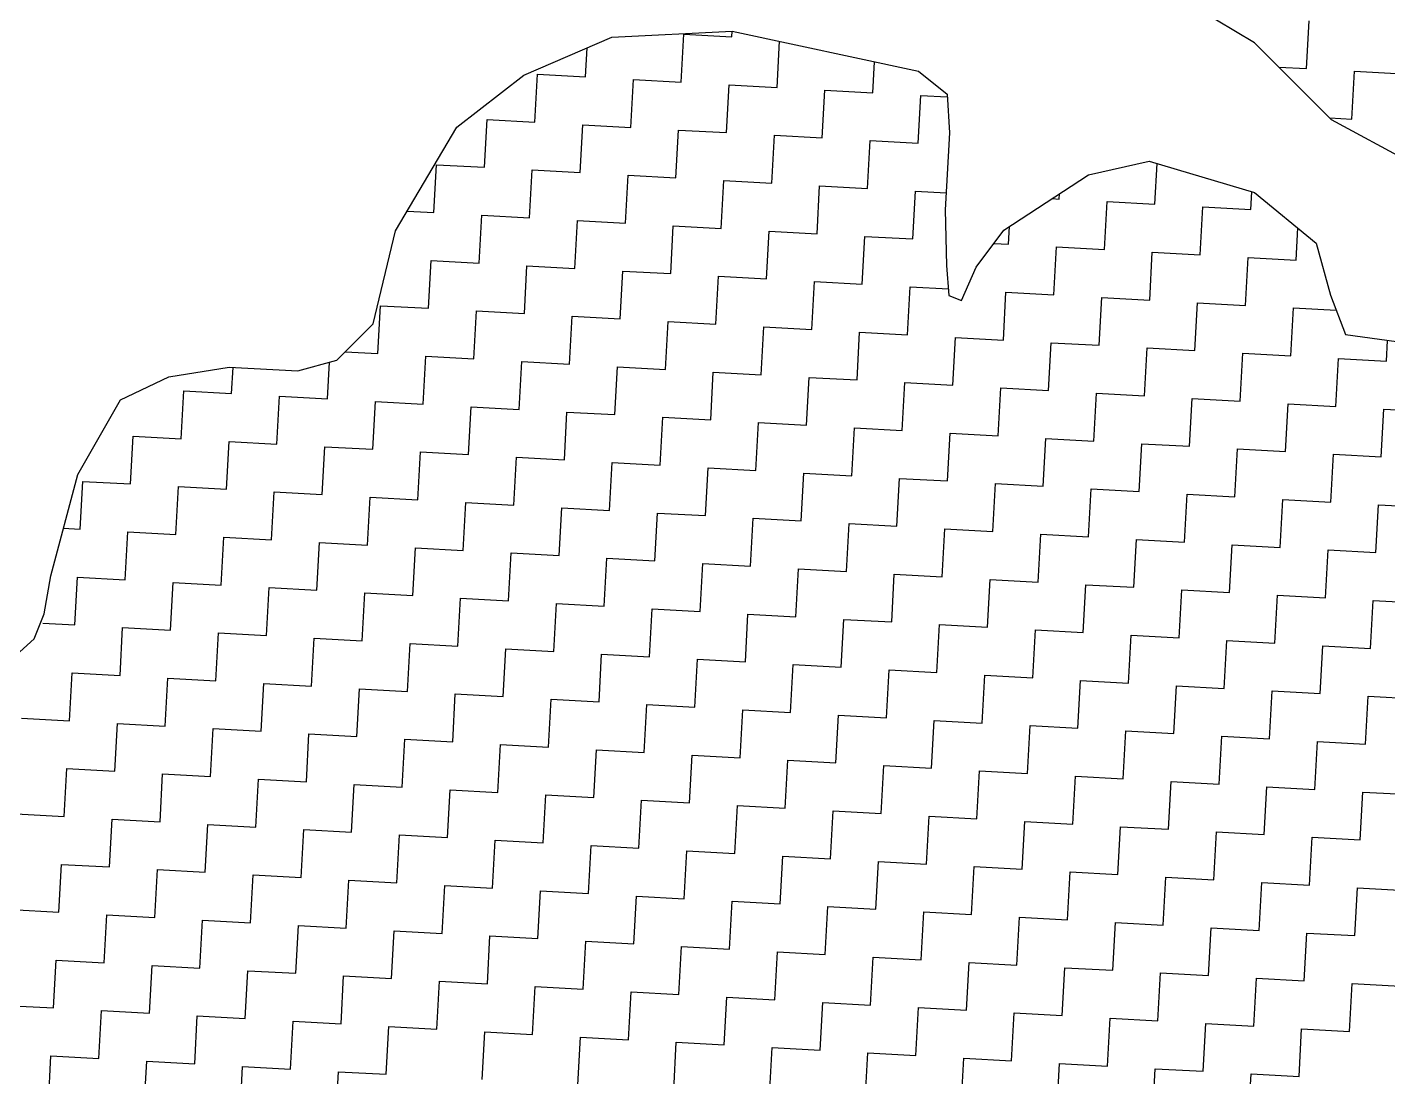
# Model space of a CAD drawing. Header units: metres. Extents: x 277693 to 281059, y 2038920 to 2043234.
# Drawn here: x 279576.9 to 279934.7, y 2040895.9 to 2041172.1 of the extents above; entities that cross this region are included whole.
import ezdxf

# ---------------------------------------------------------------- set-up
doc = ezdxf.new("R2010")
doc.units = ezdxf.units.M
doc.header["$MEASUREMENT"] = 0
doc.layers.add('POLY_HATCH', color=12, linetype='Continuous')

msp = doc.modelspace()

# ---------------------------------------------------------------- linework, layer by layer
at = {"layer": 'POLY_HATCH'}
for p, q in [((279899.61, 2041167.98), (279878.88, 2041180.39)), ((279707.56, 2041159.43), (279730.65, 2041169.42)), ((279730.65, 2041169.42), (279762.29, 2041171.05)), ((279762.29, 2041171.05), (279811.29, 2041160.46)), ((279919.9, 2041147.72), (279899.61, 2041167.98)), ((279689.9, 2041145.76), (279707.56, 2041159.43)), ((279811.29, 2041160.46), (279818.85, 2041154.42)), ((279818.85, 2041154.42), (279819.41, 2041144.25)), ((279940.69, 2041136.43), (279919.9, 2041147.72)), ((279673.75, 2041118.49), (279689.9, 2041145.76)), ((279819.41, 2041144.25), (279818.3, 2041124.04)), ((279855.99, 2041133.22), (279871.97, 2041136.84)), ((279871.97, 2041136.84), (279899.68, 2041128.56)), ((279833.78, 2041118.68), (279855.99, 2041133.22)), ((279899.68, 2041128.56), (279915.86, 2041115.28)), ((279818.3, 2041124.04), (279818.62, 2041109.38)), ((279667.89, 2041094.04), (279673.75, 2041118.49)), ((279826.48, 2041108.94), (279833.78, 2041118.68)), ((279915.86, 2041115.28), (279919.61, 2041101.56)), ((279818.62, 2041109.38), (279819.31, 2041101.46)), ((279822.61, 2041100.15), (279826.48, 2041108.94)), ((279819.31, 2041101.46), (279822.61, 2041100.15)), ((279919.61, 2041101.56), (279923.54, 2041091.2)), ((279658.35, 2041084.43), (279667.89, 2041094.04)), ((279923.54, 2041091.2), (279936.96, 2041089.34)), ((279614.16, 2041080.11), (279630.07, 2041082.61)), ((279630.07, 2041082.61), (279648.05, 2041081.62)), ((279648.05, 2041081.62), (279658.35, 2041084.43)), ((279601.43, 2041074.05), (279614.16, 2041080.11)), ((279590.2, 2041054.4), (279601.43, 2041074.05)), ((279583.1, 2041027.76), (279590.2, 2041054.4)), ((279581.42, 2041017.72), (279583.1, 2041027.76)), ((279578.8, 2041011.11), (279581.42, 2041017.72)), ((279574.06, 2041006.86), (279578.8, 2041011.11))]:
    msp.add_line(p, q, dxfattribs=at)
at = {"layer": 'POLY_HATCH', "linetype": 'Continuous'}
for p, q in [((279913.35, 2041161.16), (279914.04, 2041173.76)), ((279748.91, 2041157.6), (279749.61, 2041170.19)), ((279749.61, 2041170.19), (279762.2, 2041169.5)), ((279762.2, 2041169.5), (279762.29, 2041171.05)), ((279723.72, 2041158.99), (279724.14, 2041166.6)), ((279774.11, 2041156.21), (279774.78, 2041168.35)), ((279799.3, 2041154.82), (279799.75, 2041162.96)), ((279906.03, 2041161.57), (279913.35, 2041161.16)), ((279710.43, 2041147.09), (279711.13, 2041159.68)), ((279711.13, 2041159.68), (279723.72, 2041158.99)), ((279735.62, 2041145.7), (279736.32, 2041158.29)), ((279736.32, 2041158.29), (279748.91, 2041157.6)), ((279925.25, 2041147.87), (279925.94, 2041160.47)), ((279925.94, 2041160.47), (279938.54, 2041159.77)), ((279760.82, 2041144.31), (279761.51, 2041156.9)), ((279761.51, 2041156.9), (279774.11, 2041156.21)), ((279786.01, 2041142.92), (279786.7, 2041155.52)), ((279786.7, 2041155.52), (279799.3, 2041154.82)), ((279811.2, 2041141.53), (279811.89, 2041154.13)), ((279811.89, 2041154.13), (279818.88, 2041153.74)), ((279697.14, 2041135.19), (279697.84, 2041147.78)), ((279697.84, 2041147.78), (279710.43, 2041147.09)), ((279919.42, 2041148.2), (279925.25, 2041147.87)), ((279722.33, 2041133.8), (279723.03, 2041146.39)), ((279723.03, 2041146.39), (279735.62, 2041145.7)), ((279747.53, 2041132.41), (279748.22, 2041145)), ((279748.22, 2041145), (279760.82, 2041144.31)), ((279772.72, 2041131.02), (279773.41, 2041143.61)), ((279773.41, 2041143.61), (279786.01, 2041142.92)), ((279797.91, 2041129.63), (279798.6, 2041142.23)), ((279798.6, 2041142.23), (279811.2, 2041141.53)), ((279873.48, 2041125.46), (279874.07, 2041136.22)), ((279683.85, 2041123.29), (279684.55, 2041135.88)), ((279684.55, 2041135.88), (279697.14, 2041135.19)), ((279709.04, 2041121.9), (279709.74, 2041134.49)), ((279709.74, 2041134.49), (279722.33, 2041133.8)), ((279734.24, 2041120.51), (279734.93, 2041133.1)), ((279734.93, 2041133.1), (279747.53, 2041132.41)), ((279759.43, 2041119.12), (279760.12, 2041131.71)), ((279760.12, 2041131.71), (279772.72, 2041131.02)), ((279784.62, 2041117.73), (279785.31, 2041130.32)), ((279785.31, 2041130.32), (279797.91, 2041129.63)), ((279809.81, 2041116.34), (279810.5, 2041128.94)), ((279810.5, 2041128.94), (279818.54, 2041128.49)), ((279846.42, 2041126.95), (279848.29, 2041126.85)), ((279848.29, 2041126.85), (279848.36, 2041128.23)), ((279860.19, 2041113.56), (279860.88, 2041126.16)), ((279860.88, 2041126.16), (279873.48, 2041125.46)), ((279898.67, 2041124.07), (279898.93, 2041128.78)), ((279676.82, 2041123.67), (279683.85, 2041123.29)), ((279695.75, 2041110), (279696.45, 2041122.59)), ((279696.45, 2041122.59), (279709.04, 2041121.9)), ((279885.38, 2041112.17), (279886.07, 2041124.77)), ((279886.07, 2041124.77), (279898.67, 2041124.07)), ((279720.95, 2041108.61), (279721.64, 2041121.2)), ((279721.64, 2041121.2), (279734.24, 2041120.51)), ((279746.14, 2041107.22), (279746.83, 2041119.81)), ((279746.83, 2041119.81), (279759.43, 2041119.12)), ((279771.33, 2041105.83), (279772.02, 2041118.42)), ((279772.02, 2041118.42), (279784.62, 2041117.73)), ((279835, 2041114.95), (279835.26, 2041119.65)), ((279910.57, 2041110.78), (279911.04, 2041119.24)), ((279796.52, 2041104.44), (279797.21, 2041117.03)), ((279797.21, 2041117.03), (279809.81, 2041116.34)), ((279831.14, 2041115.16), (279835, 2041114.95)), ((279846.9, 2041101.66), (279847.59, 2041114.26)), ((279847.59, 2041114.26), (279860.19, 2041113.56)), ((279872.09, 2041100.27), (279872.78, 2041112.87)), ((279872.78, 2041112.87), (279885.38, 2041112.17)), ((279897.28, 2041098.88), (279897.98, 2041111.48)), ((279897.98, 2041111.48), (279910.57, 2041110.78)), ((279682.46, 2041098.1), (279683.16, 2041110.69)), ((279683.16, 2041110.69), (279695.75, 2041110)), ((279707.66, 2041096.71), (279708.35, 2041109.3)), ((279708.35, 2041109.3), (279720.95, 2041108.61)), ((279732.85, 2041095.32), (279733.54, 2041107.91)), ((279733.54, 2041107.91), (279746.14, 2041107.22)), ((279758.04, 2041093.93), (279758.73, 2041106.52)), ((279758.73, 2041106.52), (279771.33, 2041105.83)), ((279783.23, 2041092.54), (279783.92, 2041105.13)), ((279783.92, 2041105.13), (279796.52, 2041104.44)), ((279808.42, 2041091.15), (279809.11, 2041103.74)), ((279809.11, 2041103.74), (279819.16, 2041103.19)), ((279833.61, 2041089.76), (279834.3, 2041102.35)), ((279834.3, 2041102.35), (279846.9, 2041101.66)), ((279858.8, 2041088.37), (279859.49, 2041100.97)), ((279859.49, 2041100.97), (279872.09, 2041100.27)), ((279669.17, 2041086.19), (279669.87, 2041098.79)), ((279669.87, 2041098.79), (279682.46, 2041098.1)), ((279694.37, 2041084.81), (279695.06, 2041097.4)), ((279695.06, 2041097.4), (279707.66, 2041096.71)), ((279883.99, 2041086.98), (279884.69, 2041099.58)), ((279884.69, 2041099.58), (279897.28, 2041098.88)), ((279909.18, 2041085.59), (279909.88, 2041098.19)), ((279909.88, 2041098.19), (279921.12, 2041097.57)), ((279719.56, 2041083.42), (279720.25, 2041096.01)), ((279720.25, 2041096.01), (279732.85, 2041095.32)), ((279744.75, 2041082.03), (279745.44, 2041094.62)), ((279745.44, 2041094.62), (279758.04, 2041093.93)), ((279769.94, 2041080.64), (279770.63, 2041093.23)), ((279770.63, 2041093.23), (279783.23, 2041092.54)), ((279795.13, 2041079.25), (279795.82, 2041091.84)), ((279795.82, 2041091.84), (279808.42, 2041091.15)), ((279820.32, 2041077.86), (279821.01, 2041090.45)), ((279821.01, 2041090.45), (279833.61, 2041089.76)), ((279660.57, 2041086.67), (279669.17, 2041086.19)), ((279845.51, 2041076.47), (279846.2, 2041089.06)), ((279846.2, 2041089.06), (279858.8, 2041088.37)), ((279870.7, 2041075.08), (279871.4, 2041087.68)), ((279871.4, 2041087.68), (279883.99, 2041086.98)), ((279895.89, 2041073.69), (279896.59, 2041086.29)), ((279896.59, 2041086.29), (279909.18, 2041085.59)), ((279934.37, 2041084.2), (279934.67, 2041089.65)), ((279630.69, 2041075.68), (279631.07, 2041082.56)), ((279655.88, 2041074.29), (279656.41, 2041083.9)), ((279681.08, 2041072.9), (279681.77, 2041085.5)), ((279681.77, 2041085.5), (279694.37, 2041084.81)), ((279706.27, 2041071.52), (279706.96, 2041084.11)), ((279706.96, 2041084.11), (279719.56, 2041083.42)), ((279731.46, 2041070.13), (279732.15, 2041082.72)), ((279732.15, 2041082.72), (279744.75, 2041082.03)), ((279921.08, 2041072.3), (279921.78, 2041084.9)), ((279921.78, 2041084.9), (279934.37, 2041084.2)), ((279756.65, 2041068.74), (279757.34, 2041081.33)), ((279757.34, 2041081.33), (279769.94, 2041080.64)), ((279781.84, 2041067.35), (279782.53, 2041079.94)), ((279782.53, 2041079.94), (279795.13, 2041079.25)), ((279617.4, 2041063.78), (279618.1, 2041076.38)), ((279618.1, 2041076.38), (279630.69, 2041075.68)), ((279807.03, 2041065.96), (279807.72, 2041078.55)), ((279807.72, 2041078.55), (279820.32, 2041077.86)), ((279832.22, 2041064.57), (279832.91, 2041077.16)), ((279832.91, 2041077.16), (279845.51, 2041076.47)), ((279857.41, 2041063.18), (279858.11, 2041075.77)), ((279858.11, 2041075.77), (279870.7, 2041075.08)), ((279642.59, 2041062.39), (279643.29, 2041074.99)), ((279643.29, 2041074.99), (279655.88, 2041074.29)), ((279667.79, 2041061), (279668.48, 2041073.6)), ((279668.48, 2041073.6), (279681.08, 2041072.9)), ((279692.98, 2041059.61), (279693.67, 2041072.21)), ((279693.67, 2041072.21), (279706.27, 2041071.52)), ((279882.6, 2041061.79), (279883.3, 2041074.39)), ((279883.3, 2041074.39), (279895.89, 2041073.69)), ((279907.79, 2041060.4), (279908.49, 2041073)), ((279908.49, 2041073), (279921.08, 2041072.3)), ((279718.17, 2041058.23), (279718.86, 2041070.82)), ((279718.86, 2041070.82), (279731.46, 2041070.13)), ((279743.36, 2041056.84), (279744.05, 2041069.43)), ((279744.05, 2041069.43), (279756.65, 2041068.74)), ((279932.98, 2041059.01), (279933.68, 2041071.61)), ((279933.68, 2041071.61), (279946.27, 2041070.91)), ((279768.55, 2041055.45), (279769.24, 2041068.04)), ((279769.24, 2041068.04), (279781.84, 2041067.35)), ((279793.74, 2041054.06), (279794.43, 2041066.65)), ((279794.43, 2041066.65), (279807.03, 2041065.96)), ((279818.93, 2041052.67), (279819.62, 2041065.26)), ((279819.62, 2041065.26), (279832.22, 2041064.57)), ((279604.11, 2041051.88), (279604.81, 2041064.48)), ((279604.81, 2041064.48), (279617.4, 2041063.78)), ((279629.3, 2041050.49), (279630, 2041063.09)), ((279630, 2041063.09), (279642.59, 2041062.39)), ((279654.49, 2041049.1), (279655.19, 2041061.7)), ((279655.19, 2041061.7), (279667.79, 2041061)), ((279844.12, 2041051.28), (279844.82, 2041063.87)), ((279844.82, 2041063.87), (279857.41, 2041063.18)), ((279869.31, 2041049.89), (279870.01, 2041062.48)), ((279870.01, 2041062.48), (279882.6, 2041061.79)), ((279894.5, 2041048.5), (279895.2, 2041061.1)), ((279895.2, 2041061.1), (279907.79, 2041060.4)), ((279679.69, 2041047.71), (279680.38, 2041060.31)), ((279680.38, 2041060.31), (279692.98, 2041059.61)), ((279704.88, 2041046.32), (279705.57, 2041058.92)), ((279705.57, 2041058.92), (279718.17, 2041058.23)), ((279730.07, 2041044.94), (279730.76, 2041057.53)), ((279730.76, 2041057.53), (279743.36, 2041056.84)), ((279919.69, 2041047.11), (279920.39, 2041059.71)), ((279920.39, 2041059.71), (279932.98, 2041059.01)), ((279755.26, 2041043.55), (279755.95, 2041056.14)), ((279755.95, 2041056.14), (279768.55, 2041055.45)), ((279780.45, 2041042.16), (279781.14, 2041054.75)), ((279781.14, 2041054.75), (279793.74, 2041054.06)), ((279590.82, 2041039.98), (279591.52, 2041052.58)), ((279591.52, 2041052.58), (279604.11, 2041051.88)), ((279616.01, 2041038.59), (279616.71, 2041051.19)), ((279616.71, 2041051.19), (279629.3, 2041050.49)), ((279805.64, 2041040.77), (279806.33, 2041053.36)), ((279806.33, 2041053.36), (279818.93, 2041052.67)), ((279830.83, 2041039.38), (279831.53, 2041051.97)), ((279831.53, 2041051.97), (279844.12, 2041051.28)), ((279856.02, 2041037.99), (279856.72, 2041050.58)), ((279856.72, 2041050.58), (279869.31, 2041049.89)), ((279641.2, 2041037.2), (279641.9, 2041049.8)), ((279641.9, 2041049.8), (279654.49, 2041049.1)), ((279666.4, 2041035.81), (279667.09, 2041048.41)), ((279667.09, 2041048.41), (279679.69, 2041047.71)), ((279691.59, 2041034.42), (279692.28, 2041047.02)), ((279692.28, 2041047.02), (279704.88, 2041046.32)), ((279881.21, 2041036.6), (279881.91, 2041049.19)), ((279881.91, 2041049.19), (279894.5, 2041048.5)), ((279906.4, 2041035.21), (279907.1, 2041047.81)), ((279907.1, 2041047.81), (279919.69, 2041047.11)), ((279716.78, 2041033.03), (279717.47, 2041045.63)), ((279717.47, 2041045.63), (279730.07, 2041044.94)), ((279741.97, 2041031.65), (279742.66, 2041044.24)), ((279742.66, 2041044.24), (279755.26, 2041043.55)), ((279931.59, 2041033.82), (279932.29, 2041046.42)), ((279932.29, 2041046.42), (279944.88, 2041045.72)), ((279586.42, 2041040.22), (279590.82, 2041039.98)), ((279767.16, 2041030.26), (279767.85, 2041042.85)), ((279767.85, 2041042.85), (279780.45, 2041042.16)), ((279792.35, 2041028.87), (279793.04, 2041041.46)), ((279793.04, 2041041.46), (279805.64, 2041040.77)), ((279817.54, 2041027.48), (279818.24, 2041040.07)), ((279818.24, 2041040.07), (279830.83, 2041039.38)), ((279602.72, 2041026.69), (279603.42, 2041039.29)), ((279603.42, 2041039.29), (279616.01, 2041038.59)), ((279627.91, 2041025.3), (279628.61, 2041037.9)), ((279628.61, 2041037.9), (279641.2, 2041037.2)), ((279653.11, 2041023.91), (279653.8, 2041036.51)), ((279653.8, 2041036.51), (279666.4, 2041035.81)), ((279842.73, 2041026.09), (279843.43, 2041038.68)), ((279843.43, 2041038.68), (279856.02, 2041037.99)), ((279867.92, 2041024.7), (279868.62, 2041037.29)), ((279868.62, 2041037.29), (279881.21, 2041036.6)), ((279678.3, 2041022.52), (279678.99, 2041035.12)), ((279678.99, 2041035.12), (279691.59, 2041034.42)), ((279703.49, 2041021.13), (279704.18, 2041033.73)), ((279704.18, 2041033.73), (279716.78, 2041033.03)), ((279893.11, 2041023.31), (279893.81, 2041035.9)), ((279893.81, 2041035.9), (279906.4, 2041035.21)), ((279918.3, 2041021.92), (279919, 2041034.52)), ((279919, 2041034.52), (279931.59, 2041033.82)), ((279728.68, 2041019.74), (279729.37, 2041032.34)), ((279729.37, 2041032.34), (279741.97, 2041031.65)), ((279753.87, 2041018.36), (279754.56, 2041030.95)), ((279754.56, 2041030.95), (279767.16, 2041030.26)), ((279779.06, 2041016.97), (279779.75, 2041029.56)), ((279779.75, 2041029.56), (279792.35, 2041028.87)), ((279589.43, 2041014.79), (279590.13, 2041027.39)), ((279590.13, 2041027.39), (279602.72, 2041026.69)), ((279614.62, 2041013.4), (279615.32, 2041026)), ((279615.32, 2041026), (279627.91, 2041025.3)), ((279804.25, 2041015.58), (279804.94, 2041028.17)), ((279804.94, 2041028.17), (279817.54, 2041027.48)), ((279829.44, 2041014.19), (279830.14, 2041026.78)), ((279830.14, 2041026.78), (279842.73, 2041026.09)), ((279854.63, 2041012.8), (279855.33, 2041025.39)), ((279855.33, 2041025.39), (279867.92, 2041024.7)), ((279639.82, 2041012.01), (279640.51, 2041024.61)), ((279640.51, 2041024.61), (279653.11, 2041023.91)), ((279665.01, 2041010.62), (279665.7, 2041023.22)), ((279665.7, 2041023.22), (279678.3, 2041022.52)), ((279690.2, 2041009.23), (279690.89, 2041021.83)), ((279690.89, 2041021.83), (279703.49, 2041021.13)), ((279879.82, 2041011.41), (279880.52, 2041024)), ((279880.52, 2041024), (279893.11, 2041023.31)), ((279905.01, 2041010.02), (279905.71, 2041022.61)), ((279905.71, 2041022.61), (279918.3, 2041021.92)), ((279715.39, 2041007.84), (279716.08, 2041020.44)), ((279716.08, 2041020.44), (279728.68, 2041019.74)), ((279740.58, 2041006.45), (279741.27, 2041019.05)), ((279741.27, 2041019.05), (279753.87, 2041018.36)), ((279930.2, 2041008.63), (279930.9, 2041021.23)), ((279930.9, 2041021.23), (279943.49, 2041020.53)), ((279581, 2041015.26), (279589.43, 2041014.79)), ((279765.77, 2041005.07), (279766.46, 2041017.66)), ((279766.46, 2041017.66), (279779.06, 2041016.97)), ((279790.96, 2041003.68), (279791.65, 2041016.27)), ((279791.65, 2041016.27), (279804.25, 2041015.58)), ((279816.15, 2041002.29), (279816.85, 2041014.88)), ((279816.85, 2041014.88), (279829.44, 2041014.19)), ((279601.33, 2041001.5), (279602.03, 2041014.1)), ((279602.03, 2041014.1), (279614.62, 2041013.4)), ((279626.53, 2041000.11), (279627.22, 2041012.71)), ((279627.22, 2041012.71), (279639.82, 2041012.01)), ((279651.72, 2040998.72), (279652.41, 2041011.32)), ((279652.41, 2041011.32), (279665.01, 2041010.62)), ((279841.34, 2041000.9), (279842.04, 2041013.49)), ((279842.04, 2041013.49), (279854.63, 2041012.8)), ((279866.53, 2040999.51), (279867.23, 2041012.1)), ((279867.23, 2041012.1), (279879.82, 2041011.41)), ((279676.91, 2040997.33), (279677.6, 2041009.93)), ((279677.6, 2041009.93), (279690.2, 2041009.23)), ((279702.1, 2040995.94), (279702.79, 2041008.54)), ((279702.79, 2041008.54), (279715.39, 2041007.84)), ((279891.72, 2040998.12), (279892.42, 2041010.71)), ((279892.42, 2041010.71), (279905.01, 2041010.02)), ((279916.91, 2040996.73), (279917.61, 2041009.32)), ((279917.61, 2041009.32), (279930.2, 2041008.63)), ((279727.29, 2040994.55), (279727.98, 2041007.15)), ((279727.98, 2041007.15), (279740.58, 2041006.45)), ((279752.48, 2040993.16), (279753.17, 2041005.76)), ((279753.17, 2041005.76), (279765.77, 2041005.07)), ((279777.67, 2040991.78), (279778.36, 2041004.37)), ((279778.36, 2041004.37), (279790.96, 2041003.68)), ((279588.04, 2040989.6), (279588.74, 2041002.2)), ((279588.74, 2041002.2), (279601.33, 2041001.5)), ((279613.24, 2040988.21), (279613.93, 2041000.81)), ((279613.93, 2041000.81), (279626.53, 2041000.11)), ((279802.86, 2040990.39), (279803.56, 2041002.98)), ((279803.56, 2041002.98), (279816.15, 2041002.29)), ((279828.05, 2040989), (279828.75, 2041001.59)), ((279828.75, 2041001.59), (279841.34, 2041000.9)), ((279638.43, 2040986.82), (279639.12, 2040999.42)), ((279639.12, 2040999.42), (279651.72, 2040998.72)), ((279663.62, 2040985.43), (279664.31, 2040998.03)), ((279664.31, 2040998.03), (279676.91, 2040997.33)), ((279853.24, 2040987.61), (279853.94, 2041000.2)), ((279853.94, 2041000.2), (279866.53, 2040999.51)), ((279878.43, 2040986.22), (279879.13, 2040998.81)), ((279879.13, 2040998.81), (279891.72, 2040998.12)), ((279903.62, 2040984.83), (279904.32, 2040997.42)), ((279904.32, 2040997.42), (279916.91, 2040996.73)), ((279688.81, 2040984.04), (279689.5, 2040996.64)), ((279689.5, 2040996.64), (279702.1, 2040995.94)), ((279714, 2040982.65), (279714.69, 2040995.25)), ((279714.69, 2040995.25), (279727.29, 2040994.55)), ((279739.19, 2040981.26), (279739.88, 2040993.86)), ((279739.88, 2040993.86), (279752.48, 2040993.16)), ((279928.81, 2040983.44), (279929.51, 2040996.03)), ((279929.51, 2040996.03), (279942.1, 2040995.34)), ((279575.45, 2040990.29), (279588.04, 2040989.6)), ((279764.38, 2040979.87), (279765.07, 2040992.47)), ((279765.07, 2040992.47), (279777.67, 2040991.78)), ((279789.57, 2040978.49), (279790.27, 2040991.08)), ((279790.27, 2040991.08), (279802.86, 2040990.39)), ((279814.76, 2040977.1), (279815.46, 2040989.69)), ((279815.46, 2040989.69), (279828.05, 2040989)), ((279599.95, 2040976.31), (279600.64, 2040988.91)), ((279600.64, 2040988.91), (279613.24, 2040988.21)), ((279625.14, 2040974.92), (279625.83, 2040987.52)), ((279625.83, 2040987.52), (279638.43, 2040986.82)), ((279650.33, 2040973.53), (279651.02, 2040986.13)), ((279651.02, 2040986.13), (279663.62, 2040985.43)), ((279839.95, 2040975.71), (279840.65, 2040988.3)), ((279840.65, 2040988.3), (279853.24, 2040987.61)), ((279865.14, 2040974.32), (279865.84, 2040986.91)), ((279865.84, 2040986.91), (279878.43, 2040986.22)), ((279675.52, 2040972.14), (279676.21, 2040984.74)), ((279676.21, 2040984.74), (279688.81, 2040984.04)), ((279700.71, 2040970.75), (279701.4, 2040983.35)), ((279701.4, 2040983.35), (279714, 2040982.65)), ((279890.33, 2040972.93), (279891.03, 2040985.52)), ((279891.03, 2040985.52), (279903.62, 2040984.83)), ((279915.52, 2040971.54), (279916.22, 2040984.13)), ((279916.22, 2040984.13), (279928.81, 2040983.44)), ((279725.9, 2040969.36), (279726.59, 2040981.96)), ((279726.59, 2040981.96), (279739.19, 2040981.26)), ((279751.09, 2040967.97), (279751.78, 2040980.57)), ((279751.78, 2040980.57), (279764.38, 2040979.87)), ((279776.28, 2040966.58), (279776.98, 2040979.18)), ((279776.98, 2040979.18), (279789.57, 2040978.49)), ((279586.66, 2040964.41), (279587.35, 2040977)), ((279587.35, 2040977), (279599.95, 2040976.31)), ((279611.85, 2040963.02), (279612.54, 2040975.62)), ((279612.54, 2040975.62), (279625.14, 2040974.92)), ((279801.47, 2040965.19), (279802.17, 2040977.79)), ((279802.17, 2040977.79), (279814.76, 2040977.1)), ((279826.66, 2040963.81), (279827.36, 2040976.4)), ((279827.36, 2040976.4), (279839.95, 2040975.71)), ((279637.04, 2040961.63), (279637.73, 2040974.23)), ((279637.73, 2040974.23), (279650.33, 2040973.53)), ((279662.23, 2040960.24), (279662.92, 2040972.84)), ((279662.92, 2040972.84), (279675.52, 2040972.14)), ((279851.85, 2040962.42), (279852.55, 2040975.01)), ((279852.55, 2040975.01), (279865.14, 2040974.32)), ((279877.04, 2040961.03), (279877.74, 2040973.62)), ((279877.74, 2040973.62), (279890.33, 2040972.93)), ((279902.23, 2040959.64), (279902.93, 2040972.23)), ((279902.93, 2040972.23), (279915.52, 2040971.54)), ((279687.42, 2040958.85), (279688.11, 2040971.45)), ((279688.11, 2040971.45), (279700.71, 2040970.75)), ((279712.61, 2040957.46), (279713.3, 2040970.06)), ((279713.3, 2040970.06), (279725.9, 2040969.36)), ((279737.8, 2040956.07), (279738.49, 2040968.67)), ((279738.49, 2040968.67), (279751.09, 2040967.97)), ((279927.43, 2040958.25), (279928.12, 2040970.84)), ((279928.12, 2040970.84), (279940.72, 2040970.15)), ((279574.06, 2040965.1), (279586.66, 2040964.41)), ((279762.99, 2040954.68), (279763.69, 2040967.28)), ((279763.69, 2040967.28), (279776.28, 2040966.58)), ((279788.18, 2040953.29), (279788.88, 2040965.89)), ((279788.88, 2040965.89), (279801.47, 2040965.19)), ((279813.37, 2040951.9), (279814.07, 2040964.5)), ((279814.07, 2040964.5), (279826.66, 2040963.81)), ((279598.56, 2040951.12), (279599.25, 2040963.71)), ((279599.25, 2040963.71), (279611.85, 2040963.02)), ((279623.75, 2040949.73), (279624.44, 2040962.33)), ((279624.44, 2040962.33), (279637.04, 2040961.63)), ((279648.94, 2040948.34), (279649.63, 2040960.94)), ((279649.63, 2040960.94), (279662.23, 2040960.24)), ((279838.56, 2040950.52), (279839.26, 2040963.11)), ((279839.26, 2040963.11), (279851.85, 2040962.42)), ((279863.75, 2040949.13), (279864.45, 2040961.72)), ((279864.45, 2040961.72), (279877.04, 2040961.03)), ((279674.13, 2040946.95), (279674.82, 2040959.55)), ((279674.82, 2040959.55), (279687.42, 2040958.85)), ((279699.32, 2040945.56), (279700.01, 2040958.16)), ((279700.01, 2040958.16), (279712.61, 2040957.46)), ((279888.94, 2040947.74), (279889.64, 2040960.33)), ((279889.64, 2040960.33), (279902.23, 2040959.64)), ((279914.14, 2040946.35), (279914.83, 2040958.94)), ((279914.83, 2040958.94), (279927.43, 2040958.25)), ((279724.51, 2040944.17), (279725.2, 2040956.77)), ((279725.2, 2040956.77), (279737.8, 2040956.07)), ((279749.7, 2040942.78), (279750.4, 2040955.38)), ((279750.4, 2040955.38), (279762.99, 2040954.68)), ((279774.89, 2040941.39), (279775.59, 2040953.99)), ((279775.59, 2040953.99), (279788.18, 2040953.29)), ((279585.27, 2040939.22), (279585.96, 2040951.81)), ((279585.96, 2040951.81), (279598.56, 2040951.12)), ((279610.46, 2040937.83), (279611.15, 2040950.42)), ((279611.15, 2040950.42), (279623.75, 2040949.73)), ((279800.08, 2040940), (279800.78, 2040952.6)), ((279800.78, 2040952.6), (279813.37, 2040951.9)), ((279825.27, 2040938.61), (279825.97, 2040951.21)), ((279825.97, 2040951.21), (279838.56, 2040950.52)), ((279635.65, 2040936.44), (279636.34, 2040949.04)), ((279636.34, 2040949.04), (279648.94, 2040948.34)), ((279660.84, 2040935.05), (279661.53, 2040947.65)), ((279661.53, 2040947.65), (279674.13, 2040946.95)), ((279850.46, 2040937.23), (279851.16, 2040949.82)), ((279851.16, 2040949.82), (279863.75, 2040949.13)), ((279875.65, 2040935.84), (279876.35, 2040948.43)), ((279876.35, 2040948.43), (279888.94, 2040947.74)), ((279900.85, 2040934.45), (279901.54, 2040947.04)), ((279901.54, 2040947.04), (279914.14, 2040946.35)), ((279686.03, 2040933.66), (279686.72, 2040946.26)), ((279686.72, 2040946.26), (279699.32, 2040945.56)), ((279711.22, 2040932.27), (279711.91, 2040944.87)), ((279711.91, 2040944.87), (279724.51, 2040944.17)), ((279736.41, 2040930.88), (279737.11, 2040943.48)), ((279737.11, 2040943.48), (279749.7, 2040942.78)), ((279926.04, 2040933.06), (279926.73, 2040945.65)), ((279926.73, 2040945.65), (279939.33, 2040944.96)), ((279572.67, 2040939.91), (279585.27, 2040939.22)), ((279761.6, 2040929.49), (279762.3, 2040942.09)), ((279762.3, 2040942.09), (279774.89, 2040941.39)), ((279786.79, 2040928.1), (279787.49, 2040940.7)), ((279787.49, 2040940.7), (279800.08, 2040940)), ((279597.17, 2040925.93), (279597.86, 2040938.52)), ((279597.86, 2040938.52), (279610.46, 2040937.83)), ((279622.36, 2040924.54), (279623.05, 2040937.13)), ((279623.05, 2040937.13), (279635.65, 2040936.44)), ((279811.98, 2040926.71), (279812.68, 2040939.31)), ((279812.68, 2040939.31), (279825.27, 2040938.61)), ((279837.17, 2040925.32), (279837.87, 2040937.92)), ((279837.87, 2040937.92), (279850.46, 2040937.23)), ((279862.36, 2040923.94), (279863.06, 2040936.53)), ((279863.06, 2040936.53), (279875.65, 2040935.84)), ((279647.55, 2040923.15), (279648.24, 2040935.74)), ((279648.24, 2040935.74), (279660.84, 2040935.05)), ((279672.74, 2040921.76), (279673.43, 2040934.36)), ((279673.43, 2040934.36), (279686.03, 2040933.66)), ((279697.93, 2040920.37), (279698.62, 2040932.97)), ((279698.62, 2040932.97), (279711.22, 2040932.27)), ((279887.56, 2040922.55), (279888.25, 2040935.14)), ((279888.25, 2040935.14), (279900.85, 2040934.45)), ((279912.75, 2040921.16), (279913.44, 2040933.75)), ((279913.44, 2040933.75), (279926.04, 2040933.06)), ((279723.12, 2040918.98), (279723.82, 2040931.58)), ((279723.82, 2040931.58), (279736.41, 2040930.88)), ((279748.31, 2040917.59), (279749.01, 2040930.19)), ((279749.01, 2040930.19), (279761.6, 2040929.49)), ((279773.5, 2040916.2), (279774.2, 2040928.8)), ((279774.2, 2040928.8), (279786.79, 2040928.1)), ((279583.88, 2040914.03), (279584.57, 2040926.62)), ((279584.57, 2040926.62), (279597.17, 2040925.93)), ((279609.07, 2040912.64), (279609.76, 2040925.23)), ((279609.76, 2040925.23), (279622.36, 2040924.54)), ((279798.69, 2040914.81), (279799.39, 2040927.41)), ((279799.39, 2040927.41), (279811.98, 2040926.71)), ((279823.88, 2040913.42), (279824.58, 2040926.02)), ((279824.58, 2040926.02), (279837.17, 2040925.32)), ((279634.26, 2040911.25), (279634.95, 2040923.84)), ((279634.95, 2040923.84), (279647.55, 2040923.15)), ((279659.45, 2040909.86), (279660.14, 2040922.45)), ((279660.14, 2040922.45), (279672.74, 2040921.76)), ((279849.07, 2040912.03), (279849.77, 2040924.63)), ((279849.77, 2040924.63), (279862.36, 2040923.94)), ((279874.27, 2040910.65), (279874.96, 2040923.24)), ((279874.96, 2040923.24), (279887.56, 2040922.55)), ((279899.46, 2040909.26), (279900.15, 2040921.85)), ((279900.15, 2040921.85), (279912.75, 2040921.16)), ((279684.64, 2040908.47), (279685.33, 2040921.07)), ((279685.33, 2040921.07), (279697.93, 2040920.37)), ((279709.83, 2040907.08), (279710.53, 2040919.68)), ((279710.53, 2040919.68), (279723.12, 2040918.98)), ((279735.02, 2040905.69), (279735.72, 2040918.29)), ((279735.72, 2040918.29), (279748.31, 2040917.59)), ((279924.65, 2040907.87), (279925.34, 2040920.46)), ((279925.34, 2040920.46), (279937.94, 2040919.77)), ((279571.28, 2040914.72), (279583.88, 2040914.03)), ((279760.21, 2040904.3), (279760.91, 2040916.9)), ((279760.91, 2040916.9), (279773.5, 2040916.2)), ((279785.4, 2040902.91), (279786.1, 2040915.51)), ((279786.1, 2040915.51), (279798.69, 2040914.81)), ((279595.78, 2040900.74), (279596.47, 2040913.33)), ((279596.47, 2040913.33), (279609.07, 2040912.64)), ((279620.97, 2040899.35), (279621.66, 2040911.94)), ((279621.66, 2040911.94), (279634.26, 2040911.25)), ((279810.59, 2040901.52), (279811.29, 2040914.12)), ((279811.29, 2040914.12), (279823.88, 2040913.42)), ((279835.78, 2040900.13), (279836.48, 2040912.73)), ((279836.48, 2040912.73), (279849.07, 2040912.03)), ((279860.98, 2040898.74), (279861.67, 2040911.34)), ((279861.67, 2040911.34), (279874.27, 2040910.65)), ((279646.16, 2040897.96), (279646.85, 2040910.55)), ((279646.85, 2040910.55), (279659.45, 2040909.86)), ((279671.35, 2040896.57), (279672.04, 2040909.16)), ((279672.04, 2040909.16), (279684.64, 2040908.47)), ((279696.54, 2040895.18), (279697.24, 2040907.78)), ((279697.24, 2040907.78), (279709.83, 2040907.08)), ((279886.17, 2040897.36), (279886.86, 2040909.95)), ((279886.86, 2040909.95), (279899.46, 2040909.26)), ((279911.36, 2040895.97), (279912.05, 2040908.56)), ((279912.05, 2040908.56), (279924.65, 2040907.87)), ((279721.73, 2040893.79), (279722.43, 2040906.39)), ((279722.43, 2040906.39), (279735.02, 2040905.69)), ((279746.92, 2040892.4), (279747.62, 2040905)), ((279747.62, 2040905), (279760.21, 2040904.3)), ((279582.49, 2040888.84), (279583.18, 2040901.43)), ((279583.18, 2040901.43), (279595.78, 2040900.74)), ((279772.11, 2040891.01), (279772.81, 2040903.61)), ((279772.81, 2040903.61), (279785.4, 2040902.91)), ((279797.3, 2040889.62), (279798, 2040902.22)), ((279798, 2040902.22), (279810.59, 2040901.52)), ((279822.49, 2040888.23), (279823.19, 2040900.83)), ((279823.19, 2040900.83), (279835.78, 2040900.13)), ((279607.68, 2040887.45), (279608.37, 2040900.04)), ((279608.37, 2040900.04), (279620.97, 2040899.35)), ((279632.87, 2040886.06), (279633.56, 2040898.65)), ((279633.56, 2040898.65), (279646.16, 2040897.96)), ((279658.06, 2040884.67), (279658.75, 2040897.26)), ((279658.75, 2040897.26), (279671.35, 2040896.57)), ((279847.69, 2040886.84), (279848.38, 2040899.44)), ((279848.38, 2040899.44), (279860.98, 2040898.74)), ((279872.88, 2040885.45), (279873.57, 2040898.05)), ((279873.57, 2040898.05), (279886.17, 2040897.36)), ((279898.07, 2040884.07), (279898.76, 2040896.66)), ((279898.76, 2040896.66), (279911.36, 2040895.97))]:
    msp.add_line(p, q, dxfattribs=at)

doc.saveas('drawing.dxf')
